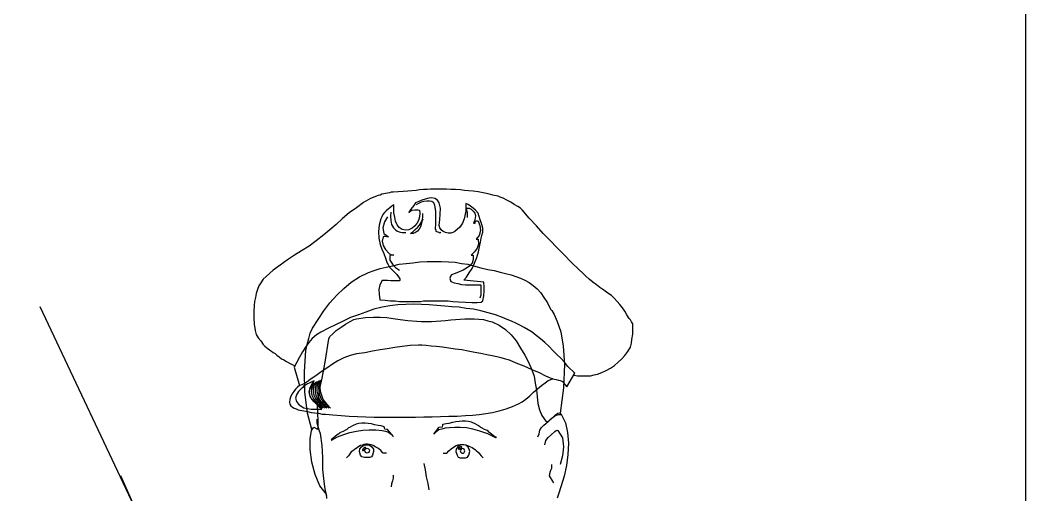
# Model space of a CAD drawing. Extents: x -3257 to 6743, y 13293 to 23293.
# Drawn here: x 6032 to 6743, y 16868 to 17204 of the extents above; entities that cross this region are included whole.
import ezdxf

# ---------------------------------------------------------------- set-up
doc = ezdxf.new("R2010")
doc.units = 0
doc.header["$LTSCALE"] = 1270
doc.header["$MEASUREMENT"] = 0
doc.layers.get('0').update_dxf_attribs({"linetype": 'CONTINUOUS'})

msp = doc.modelspace()

# ---------------------------------------------------------------- linework, layer by layer
at = {"linetype": 'Continuous'}
for p, q in [((6287.49, 17080.71), (6286.37, 17080.16)), ((6288.88, 17081), (6287.49, 17080.71)), ((6290.28, 17081.27), (6288.88, 17081)), ((6291.67, 17081.56), (6290.28, 17081.27)), ((6293.07, 17081.83), (6291.67, 17081.56)), ((6294.19, 17082.1), (6293.07, 17081.83)), ((6295.58, 17082.1), (6294.19, 17082.1)), ((6299.21, 17082.39), (6295.58, 17082.1)), ((6302.55, 17082.66), (6299.21, 17082.39)), ((6305.9, 17082.95), (6302.55, 17082.66)), ((6308.69, 17083.22), (6305.9, 17082.95)), ((6311.76, 17083.5), (6308.69, 17083.22)), ((6314.27, 17083.78), (6311.76, 17083.5)), ((6317.06, 17084.06), (6314.27, 17083.78)), ((6319.58, 17084.06), (6317.06, 17084.06)), ((6322.09, 17084.34), (6319.58, 17084.06)), ((6324.88, 17084.34), (6322.09, 17084.34)), ((6327.39, 17084.34), (6324.88, 17084.34)), ((6330.19, 17084.34), (6327.39, 17084.34)), ((6333.25, 17084.34), (6330.19, 17084.34)), ((6336.32, 17084.06), (6333.25, 17084.34)), ((6339.66, 17084.06), (6336.32, 17084.06)), ((6343.3, 17083.78), (6339.66, 17084.06)), ((6346.09, 17083.5), (6343.3, 17083.78)), ((6348.88, 17083.22), (6346.09, 17083.5)), ((6352.22, 17082.95), (6348.88, 17083.22)), ((6355.57, 17082.39), (6352.22, 17082.95)), ((6359.19, 17081.83), (6355.57, 17082.39)), ((6362.81, 17081), (6359.19, 17081.83)), ((6366.16, 17080.16), (6362.81, 17081)), ((6274.65, 17074.86), (6269.63, 17071.22)), ((6279.67, 17077.65), (6274.65, 17074.86)), ((6284.97, 17079.88), (6279.67, 17077.65)), ((6286.37, 17080.16), (6284.97, 17079.88)), ((6296.14, 17073.18), (6294.74, 17072.34)), ((6296.14, 17070.39), (6296.14, 17073.18)), ((6311.48, 17074.57), (6310.09, 17072.9)), ((6313.71, 17075.69), (6311.48, 17074.57)), ((6313.44, 17074.3), (6311.76, 17073.18)), ((6315.39, 17075.13), (6313.44, 17074.3)), ((6315.95, 17076.53), (6313.71, 17075.69)), ((6317.35, 17075.69), (6315.39, 17075.13)), ((6318.18, 17077.36), (6315.95, 17076.53)), ((6319.3, 17075.97), (6317.35, 17075.69)), ((6320.7, 17077.92), (6318.18, 17077.36)), ((6321.25, 17075.97), (6319.3, 17075.97)), ((6322.93, 17078.21), (6320.7, 17077.92)), ((6322.93, 17075.69), (6321.25, 17075.97)), ((6325.16, 17077.65), (6322.93, 17078.21)), ((6324.32, 17074.57), (6322.93, 17075.69)), ((6325.16, 17072.9), (6324.32, 17074.57)), ((6326.84, 17076.53), (6325.16, 17077.65)), ((6328.23, 17074.57), (6326.84, 17076.53)), ((6329.07, 17070.95), (6328.23, 17074.57)), ((6348.6, 17073.46), (6346.92, 17074.3)), ((6346.92, 17074.3), (6346.92, 17068.72)), ((6350.27, 17072.34), (6348.6, 17073.46)), ((6369.8, 17079.32), (6366.16, 17080.16)), ((6371.19, 17078.75), (6369.8, 17079.32)), ((6373.42, 17077.92), (6371.19, 17078.75)), ((6375.94, 17076.53), (6373.42, 17077.92)), ((6378.73, 17075.13), (6375.94, 17076.53)), ((6381.24, 17073.46), (6378.73, 17075.13)), ((6383.75, 17072.07), (6381.24, 17073.46)), ((6264.6, 17067.6), (6259.86, 17063.69)), ((6269.63, 17071.22), (6264.6, 17067.6)), ((6288.32, 17066.48), (6287.49, 17064.81)), ((6289.44, 17067.87), (6288.32, 17066.48)), ((6290.55, 17068.99), (6289.44, 17067.87)), ((6291.95, 17070.11), (6290.55, 17068.99)), ((6293.34, 17071.22), (6291.95, 17070.11)), ((6294.74, 17072.34), (6293.34, 17071.22)), ((6293.9, 17068.16), (6293.63, 17065.37)), ((6296.14, 17067.6), (6296.14, 17070.39)), ((6296.69, 17064.53), (6296.14, 17067.6)), ((6308.13, 17070.11), (6306.74, 17067.87)), ((6306.74, 17067.87), (6307.01, 17068.43)), ((6307.01, 17068.43), (6308.69, 17069.55)), ((6310.09, 17072.9), (6308.13, 17070.11)), ((6308.69, 17069.55), (6310.92, 17069.83)), ((6310.92, 17069.83), (6313.16, 17069.83)), ((6313.16, 17069.83), (6314.27, 17069.55)), ((6314.27, 17069.55), (6314.56, 17067.32)), ((6314.56, 17067.32), (6314.27, 17064.81)), ((6316.5, 17064.81), (6316.5, 17067.04)), ((6325.72, 17068.72), (6325.16, 17072.9)), ((6325.72, 17064.53), (6325.72, 17068.72)), ((6328.51, 17062.85), (6328.78, 17066.76)), ((6328.78, 17066.76), (6329.07, 17070.95)), ((6346.92, 17068.72), (6345.8, 17063.41)), ((6347.76, 17069.28), (6347.48, 17070.95)), ((6347.48, 17070.95), (6349.44, 17070.95)), ((6348.04, 17067.6), (6347.76, 17069.28)), ((6348.04, 17065.93), (6348.04, 17067.6)), ((6349.44, 17070.95), (6350.83, 17070.11)), ((6352.22, 17070.95), (6350.27, 17072.34)), ((6350.83, 17070.11), (6352.22, 17068.72)), ((6353.89, 17069.55), (6352.22, 17070.95)), ((6352.22, 17068.72), (6353.34, 17067.32)), ((6353.34, 17067.32), (6353.89, 17065.64)), ((6355.57, 17067.32), (6353.89, 17069.55)), ((6356.96, 17063.41), (6355.57, 17067.32)), ((6385.7, 17070.95), (6383.75, 17072.07)), ((6386.82, 17069.83), (6385.7, 17070.95)), ((6391.84, 17063.97), (6386.82, 17069.83)), ((6255.4, 17059.5), (6250.93, 17055.59)), ((6259.86, 17063.69), (6255.4, 17059.5)), ((6286.93, 17063.41), (6285.81, 17058.94)), ((6287.49, 17064.81), (6286.93, 17063.41)), ((6289.44, 17061.18), (6288.32, 17056.99)), ((6291.67, 17064.81), (6289.44, 17061.18)), ((6293.63, 17065.37), (6293.9, 17062.29)), ((6293.9, 17062.29), (6294.46, 17059.5)), ((6294.46, 17059.5), (6295.86, 17056.99)), ((6297.25, 17061.73), (6296.69, 17064.53)), ((6298.37, 17059.23), (6297.25, 17061.73)), ((6299.77, 17057.27), (6298.37, 17059.23)), ((6312.32, 17060.06), (6310.65, 17058.11)), ((6313.44, 17062.29), (6312.32, 17060.06)), ((6314.27, 17064.81), (6313.44, 17062.29)), ((6314.27, 17058.94), (6315.39, 17060.9)), ((6315.39, 17059.5), (6314.83, 17057.83)), ((6315.39, 17060.9), (6316.23, 17062.85)), ((6315.95, 17061.46), (6315.39, 17059.5)), ((6316.5, 17063.14), (6315.95, 17061.46)), ((6316.23, 17062.85), (6316.5, 17064.81)), ((6325.44, 17055.88), (6325.72, 17060.06)), ((6325.72, 17060.06), (6325.72, 17064.53)), ((6328.23, 17058.67), (6328.51, 17062.85)), ((6344.69, 17060.34), (6342.74, 17057.55)), ((6345.8, 17063.41), (6344.69, 17060.34)), ((6348.04, 17064.25), (6348.04, 17065.93)), ((6353.05, 17062.02), (6352.49, 17060.34)), ((6352.49, 17060.34), (6352.78, 17060.34)), ((6352.78, 17060.34), (6353.05, 17060.34)), ((6353.61, 17063.97), (6353.05, 17062.02)), ((6353.05, 17060.34), (6353.34, 17060.34)), ((6353.34, 17060.34), (6353.61, 17060.34)), ((6353.89, 17065.64), (6353.61, 17063.97)), ((6353.61, 17061.18), (6354.17, 17062.02)), ((6353.61, 17060.34), (6353.61, 17061.18)), ((6354.17, 17062.02), (6355.01, 17062.02)), ((6355.01, 17062.02), (6355.57, 17061.73)), ((6355.57, 17061.73), (6356.96, 17058.67)), ((6358.35, 17059.5), (6356.96, 17063.41)), ((6358.91, 17056.71), (6358.35, 17059.5)), ((6396.87, 17058.39), (6391.84, 17063.97)), ((6246.47, 17051.97), (6241.17, 17047.79)), ((6250.93, 17055.59), (6246.47, 17051.97)), ((6285.81, 17058.94), (6285.26, 17054.48)), ((6285.26, 17054.48), (6285.53, 17049.74)), ((6288.32, 17056.99), (6288.88, 17053.09)), ((6288.88, 17053.09), (6292.23, 17050.57)), ((6295.86, 17056.99), (6296.69, 17056.15)), ((6296.69, 17056.15), (6297.54, 17055.32)), ((6297.54, 17055.32), (6298.65, 17054.76)), ((6298.65, 17054.76), (6299.77, 17054.2)), ((6301.99, 17055.88), (6299.77, 17057.27)), ((6299.77, 17054.2), (6300.87, 17053.92)), ((6300.87, 17053.92), (6301.99, 17053.65)), ((6304.51, 17055.32), (6301.99, 17055.88)), ((6301.99, 17053.65), (6303.39, 17053.65)), ((6303.39, 17053.65), (6304.51, 17053.65)), ((6306.74, 17055.59), (6304.51, 17055.32)), ((6308.97, 17056.71), (6306.74, 17055.59)), ((6307.86, 17053.09), (6309.53, 17054.2)), ((6309.81, 17053.09), (6307.86, 17053.09)), ((6310.65, 17058.11), (6308.97, 17056.71)), ((6309.53, 17054.2), (6311.21, 17055.88)), ((6311.48, 17053.65), (6309.81, 17053.09)), ((6311.21, 17055.88), (6312.88, 17057.27)), ((6312.88, 17054.76), (6311.48, 17053.65)), ((6312.88, 17057.27), (6314.27, 17058.94)), ((6314, 17056.15), (6312.88, 17054.76)), ((6314.83, 17057.83), (6314, 17056.15)), ((6325.99, 17055.59), (6325.44, 17055.88)), ((6325.99, 17055.04), (6325.99, 17055.59)), ((6325.99, 17054.48), (6325.99, 17055.04)), ((6326.55, 17054.2), (6325.99, 17054.48)), ((6327.39, 17053.92), (6326.55, 17054.2)), ((6327.95, 17053.65), (6327.39, 17053.92)), ((6328.51, 17053.36), (6327.95, 17053.65)), ((6328.51, 17056.99), (6328.23, 17058.67)), ((6329.63, 17055.59), (6328.51, 17056.99)), ((6329.34, 17053.65), (6328.51, 17053.36)), ((6331.02, 17054.48), (6329.63, 17055.59)), ((6332.69, 17053.65), (6331.02, 17054.48)), ((6334.37, 17053.36), (6332.69, 17053.65)), ((6336.32, 17053.36), (6334.37, 17053.36)), ((6337.72, 17053.65), (6336.32, 17053.36)), ((6339.11, 17054.48), (6337.72, 17053.65)), ((6342.74, 17057.55), (6339.11, 17054.48)), ((6357.23, 17055.04), (6356.4, 17051.7)), ((6356.96, 17058.67), (6357.23, 17055.04)), ((6358.35, 17051.7), (6358.91, 17053.92)), ((6358.91, 17053.92), (6358.91, 17056.71)), ((6401.6, 17053.09), (6396.87, 17058.39)), ((6406.63, 17048.06), (6401.6, 17053.09)), ((6241.17, 17047.79), (6236.14, 17044.16)), ((6285.53, 17049.74), (6286.37, 17045.27)), ((6286.37, 17045.27), (6287.49, 17041.92)), ((6288.6, 17050.57), (6287.76, 17047.51)), ((6287.76, 17047.51), (6288.6, 17044.44)), ((6289.16, 17050.85), (6288.6, 17050.57)), ((6289.99, 17050.85), (6289.16, 17050.85)), ((6291.11, 17050.57), (6289.99, 17050.85)), ((6292.23, 17050.57), (6291.11, 17050.57)), ((6356.4, 17051.7), (6354.17, 17048.91)), ((6354.17, 17048.91), (6354.73, 17048.91)), ((6354.73, 17048.91), (6355.01, 17048.91)), ((6355.01, 17048.91), (6355.57, 17048.91)), ((6355.84, 17045.56), (6355.01, 17042.77)), ((6355.57, 17048.91), (6355.84, 17045.56)), ((6356.67, 17043.6), (6357.23, 17046.95)), ((6357.23, 17046.95), (6357.79, 17049.74)), ((6357.79, 17049.74), (6358.35, 17051.7)), ((6411.38, 17043.04), (6406.63, 17048.06)), ((6225.81, 17037.74), (6220.79, 17034.39)), ((6230.84, 17040.81), (6225.81, 17037.74)), ((6236.14, 17044.16), (6230.84, 17040.81)), ((6287.49, 17041.92), (6288.88, 17038.86)), ((6288.6, 17044.44), (6290.28, 17041.65)), ((6288.88, 17038.86), (6290.28, 17035.51)), ((6290.28, 17041.65), (6292.51, 17039.13)), ((6292.51, 17039.13), (6293.07, 17038.57)), ((6293.07, 17038.57), (6293.9, 17038.3)), ((6293.9, 17037.74), (6293.34, 17037.18)), ((6293.9, 17038.3), (6295.02, 17038.02)), ((6294.74, 17037.74), (6293.9, 17037.74)), ((6295.3, 17037.74), (6294.74, 17037.74)), ((6295.02, 17038.02), (6296.14, 17037.74)), ((6296.14, 17037.74), (6295.3, 17037.74)), ((6353.05, 17039.97), (6350.83, 17037.74)), ((6350.83, 17037.74), (6351.39, 17037.74)), ((6351.39, 17037.74), (6351.67, 17037.74)), ((6351.67, 17037.74), (6352.22, 17037.74)), ((6352.22, 17037.74), (6352.22, 17034.67)), ((6355.01, 17042.77), (6353.05, 17039.97)), ((6354.73, 17036.07), (6355.84, 17039.97)), ((6355.84, 17039.97), (6356.67, 17043.6)), ((6416.4, 17038.02), (6411.38, 17043.04)), ((6421.42, 17032.72), (6416.4, 17038.02)), ((6215.76, 17030.76), (6210.74, 17027.14)), ((6220.79, 17034.39), (6215.76, 17030.76)), ((6290.28, 17035.51), (6291.4, 17032.16)), ((6291.4, 17032.16), (6291.95, 17031.04)), ((6291.95, 17031.04), (6293.07, 17029.37)), ((6293.34, 17037.18), (6293.34, 17034.11)), ((6293.34, 17034.11), (6295.02, 17031.32)), ((6295.02, 17031.32), (6297.25, 17029.08)), ((6295.3, 17030.2), (6299.77, 17031.32)), ((6299.77, 17031.32), (6304.78, 17031.88)), ((6304.78, 17031.88), (6309.53, 17032.43)), ((6309.53, 17032.43), (6314.56, 17032.99)), ((6314.56, 17032.99), (6319.58, 17033.28)), ((6319.58, 17033.28), (6324.6, 17033.28)), ((6324.6, 17033.28), (6329.63, 17033.28)), ((6329.63, 17033.28), (6334.64, 17032.99)), ((6334.64, 17032.99), (6339.39, 17032.72)), ((6339.39, 17032.72), (6343.86, 17031.88)), ((6343.86, 17031.88), (6348.32, 17031.32)), ((6348.32, 17031.32), (6352.49, 17030.2)), ((6351.39, 17032.16), (6349.71, 17030.2)), ((6352.22, 17034.67), (6351.39, 17032.16)), ((6351.39, 17028.25), (6353.05, 17032.16)), ((6353.05, 17032.16), (6354.73, 17036.07)), ((6427, 17027.41), (6421.42, 17032.72)), ((6210.74, 17027.14), (6205.73, 17022.67)), ((6271.86, 17022.39), (6278.27, 17025.46)), ((6278.27, 17025.46), (6282.18, 17026.85)), ((6282.18, 17026.85), (6286.37, 17028.25)), ((6286.37, 17028.25), (6290.55, 17029.37)), ((6290.55, 17029.37), (6295.3, 17030.2)), ((6293.07, 17029.37), (6294.74, 17027.69)), ((6294.74, 17027.69), (6296.42, 17025.74)), ((6296.42, 17025.74), (6298.09, 17024.06)), ((6297.25, 17029.08), (6300.04, 17027.14)), ((6298.09, 17024.06), (6299.48, 17022.39)), ((6336.87, 17023.79), (6336.04, 17022.94)), ((6339.39, 17024.9), (6336.87, 17023.79)), ((6342.18, 17026.02), (6339.39, 17024.9)), ((6344.97, 17027.14), (6342.18, 17026.02)), ((6347.48, 17028.53), (6344.97, 17027.14)), ((6349.71, 17030.2), (6347.48, 17028.53)), ((6347.48, 17022.11), (6349.44, 17025.18)), ((6349.44, 17025.18), (6351.39, 17028.25)), ((6352.49, 17030.2), (6357.52, 17028.81)), ((6357.52, 17028.81), (6362.54, 17027.69)), ((6362.54, 17027.69), (6367.01, 17026.85)), ((6367.01, 17026.85), (6371.19, 17025.74)), ((6371.19, 17025.74), (6375.1, 17024.9)), ((6375.1, 17024.9), (6379, 17023.79)), ((6379, 17023.79), (6382.35, 17022.67)), ((6429.51, 17025.18), (6427, 17027.41)), ((6431.75, 17022.94), (6429.51, 17025.18)), ((6202.09, 17018.2), (6200.7, 17015.97)), ((6203.77, 17020.71), (6202.09, 17018.2)), ((6205.73, 17022.67), (6203.77, 17020.71)), ((6260.69, 17014.3), (6266, 17018.76)), ((6266, 17018.76), (6271.86, 17022.39)), ((6286.09, 17016.81), (6285.53, 17013.47)), ((6287.76, 17019.88), (6286.09, 17016.81)), ((6288.32, 17019.88), (6287.76, 17019.88)), ((6289.72, 17019.88), (6288.32, 17019.88)), ((6291.67, 17019.88), (6289.72, 17019.88)), ((6293.9, 17019.61), (6291.67, 17019.88)), ((6296.14, 17019.61), (6293.9, 17019.61)), ((6298.09, 17019.61), (6296.14, 17019.61)), ((6299.77, 17019.61), (6298.09, 17019.61)), ((6299.48, 17022.39), (6300.33, 17021)), ((6300.33, 17019.88), (6299.77, 17019.61)), ((6300.33, 17021), (6300.33, 17019.88)), ((6336.04, 17022.94), (6335.76, 17021.27)), ((6335.76, 17021.27), (6336.04, 17019.88)), ((6336.04, 17019.88), (6336.32, 17019.05)), ((6336.32, 17019.05), (6338.83, 17018.2)), ((6338.83, 17018.2), (6341.34, 17017.65)), ((6341.34, 17017.65), (6343.86, 17017.09)), ((6343.86, 17017.09), (6346.65, 17016.81)), ((6345.53, 17020.15), (6347.48, 17022.11)), ((6359.75, 17018.76), (6345.53, 17020.15)), ((6346.65, 17016.81), (6349.44, 17016.81)), ((6349.44, 17016.81), (6351.94, 17016.81)), ((6351.94, 17016.81), (6354.73, 17016.81)), ((6354.73, 17016.81), (6357.52, 17016.81)), ((6357.52, 17016.81), (6357.52, 17014.58)), ((6360.02, 17015.41), (6359.75, 17018.76)), ((6382.35, 17022.67), (6385.7, 17021.55)), ((6385.7, 17021.55), (6388.78, 17020.15)), ((6388.78, 17020.15), (6391.84, 17018.49)), ((6391.84, 17018.49), (6394.63, 17016.26)), ((6434.25, 17020.71), (6431.75, 17022.94)), ((6436.77, 17018.76), (6434.25, 17020.71)), ((6439.28, 17016.81), (6436.77, 17018.76)), ((6441.8, 17014.86), (6439.28, 17016.81)), ((6198.74, 17010.67), (6198.19, 17007.88)), ((6199.59, 17013.47), (6198.74, 17010.67)), ((6200.7, 17015.97), (6199.59, 17013.47)), ((6250.93, 17003.98), (6255.67, 17009.56)), ((6255.67, 17009.56), (6260.69, 17014.3)), ((6285.53, 17013.47), (6285.81, 17010.12)), ((6285.81, 17010.12), (6286.09, 17006.21)), ((6357.52, 17009.56), (6356.96, 17007.33)), ((6357.52, 17014.58), (6357.52, 17012.06)), ((6357.52, 17012.06), (6357.52, 17009.56)), ((6359.75, 17009), (6360.02, 17012.35)), ((6360.02, 17012.35), (6360.02, 17015.41)), ((6394.63, 17016.26), (6397.42, 17014.02)), ((6397.42, 17014.02), (6399.93, 17011.23)), ((6399.93, 17011.23), (6402.16, 17007.88)), ((6444.59, 17012.91), (6441.8, 17014.86)), ((6447.38, 17010.95), (6444.59, 17012.91)), ((6449.88, 17009.27), (6447.38, 17010.95)), ((6451.83, 17007.33), (6449.88, 17009.27)), ((6197.35, 17002.3), (6197.07, 16997.84)), ((6197.63, 17005.09), (6197.35, 17002.3)), ((6198.19, 17007.88), (6197.63, 17005.09)), ((6246.47, 16998.39), (6250.93, 17003.98)), ((6286.09, 17006.21), (6289.99, 17005.92)), ((6289.99, 17005.92), (6293.63, 17005.37)), ((6298.93, 17002.58), (6293.34, 17002.02)), ((6293.63, 17005.37), (6296.98, 17005.37)), ((6296.98, 17005.37), (6300.04, 17005.09)), ((6304.51, 17002.86), (6298.93, 17002.58)), ((6300.04, 17005.09), (6302.83, 17005.09)), ((6302.83, 17005.09), (6305.34, 17005.09)), ((6310.09, 17003.13), (6304.51, 17002.86)), ((6305.34, 17005.09), (6307.57, 17005.09)), ((6307.57, 17005.09), (6310.09, 17005.09)), ((6310.09, 17005.09), (6312.32, 17005.09)), ((6315.67, 17002.86), (6310.09, 17003.13)), ((6312.32, 17005.09), (6314.83, 17005.09)), ((6314.83, 17005.09), (6317.06, 17005.37)), ((6320.97, 17002.58), (6315.67, 17002.86)), ((6317.06, 17005.37), (6319.85, 17005.37)), ((6319.85, 17005.37), (6322.64, 17005.37)), ((6326.55, 17002.3), (6320.97, 17002.58)), ((6322.64, 17005.37), (6325.72, 17005.37)), ((6325.72, 17005.37), (6329.07, 17005.37)), ((6332.13, 17001.74), (6326.55, 17002.3)), ((6329.07, 17005.37), (6332.69, 17005.37)), ((6332.69, 17005.37), (6334.37, 17005.37)), ((6334.37, 17005.37), (6337.72, 17005.09)), ((6337.72, 17005.09), (6341.9, 17004.81)), ((6341.9, 17004.81), (6346.65, 17004.53)), ((6346.65, 17004.53), (6351.11, 17004.25)), ((6351.11, 17004.25), (6355.01, 17004.25)), ((6355.01, 17004.25), (6357.79, 17004.53)), ((6357.79, 17004.53), (6358.91, 17005.37)), ((6358.91, 17005.37), (6359.75, 17009)), ((6402.16, 17007.88), (6404.68, 17003.98)), ((6404.68, 17003.98), (6406.91, 16999.51)), ((6454.07, 17005.09), (6451.83, 17007.33)), ((6455.74, 17002.86), (6454.07, 17005.09)), ((6457.7, 17000.63), (6455.74, 17002.86)), ((6045.83, 17001.46), (6121.72, 16841)), ((6197.07, 16997.84), (6197.07, 16993.37)), ((6242.56, 16992.25), (6246.47, 16998.39)), ((6271.03, 16995.6), (6265.44, 16993.64)), ((6276.32, 16997.55), (6271.03, 16995.6)), ((6281.91, 16999.51), (6276.32, 16997.55)), ((6287.76, 17000.9), (6281.91, 16999.51)), ((6293.34, 17002.02), (6287.76, 17000.9)), ((6337.16, 17001.18), (6332.13, 17001.74)), ((6342.18, 17000.9), (6337.16, 17001.18)), ((6347.21, 17000.07), (6342.18, 17000.9)), ((6352.49, 16999.51), (6347.21, 17000.07)), ((6357.52, 16998.39), (6352.49, 16999.51)), ((6362.81, 16996.99), (6357.52, 16998.39)), ((6367.84, 16995.6), (6362.81, 16996.99)), ((6372.86, 16993.64), (6367.84, 16995.6)), ((6406.91, 16999.51), (6407.75, 16998.67)), ((6407.75, 16998.67), (6409.42, 16995.88)), ((6409.42, 16995.88), (6411.65, 16990.85)), ((6459.37, 16998.11), (6457.7, 17000.63)), ((6460.76, 16995.6), (6459.37, 16998.11)), ((6462.44, 16993.09), (6460.76, 16995.6)), ((6197.07, 16993.37), (6197.35, 16988.9)), ((6197.35, 16988.9), (6197.91, 16984.44)), ((6238.65, 16986.11), (6242.56, 16992.25)), ((6254.84, 16988.63), (6249.81, 16986.11)), ((6260.14, 16991.14), (6254.84, 16988.63)), ((6258.75, 16986.96), (6261.81, 16988.9)), ((6265.44, 16993.64), (6260.14, 16991.14)), ((6261.81, 16988.9), (6265.16, 16990.85)), ((6265.16, 16990.85), (6267.68, 16992.25)), ((6267.68, 16992.25), (6269.63, 16992.81)), ((6269.63, 16992.81), (6276.04, 16993.64)), ((6276.04, 16993.64), (6281.62, 16993.93)), ((6281.62, 16993.93), (6286.37, 16993.93)), ((6286.37, 16993.93), (6291.11, 16993.64)), ((6291.11, 16993.64), (6295.58, 16993.09)), ((6295.58, 16993.09), (6300.6, 16992.25)), ((6300.6, 16992.25), (6305.9, 16991.7)), ((6305.9, 16991.7), (6312.32, 16991.14)), ((6312.32, 16991.14), (6315.67, 16990.85)), ((6315.67, 16990.85), (6319.02, 16990.85)), ((6319.02, 16990.85), (6322.64, 16990.85)), ((6322.64, 16990.85), (6325.99, 16991.14)), ((6325.99, 16991.14), (6329.34, 16991.41)), ((6329.34, 16991.41), (6332.69, 16991.7)), ((6332.69, 16991.7), (6336.32, 16991.97)), ((6336.32, 16991.97), (6339.66, 16992.25)), ((6339.66, 16992.25), (6343.01, 16992.53)), ((6343.01, 16992.53), (6346.36, 16992.81)), ((6346.36, 16992.81), (6349.71, 16992.81)), ((6349.71, 16992.81), (6352.78, 16992.81)), ((6352.78, 16992.81), (6356.13, 16992.53)), ((6356.13, 16992.53), (6359.47, 16992.25)), ((6359.47, 16992.25), (6362.54, 16991.41)), ((6362.54, 16991.41), (6365.61, 16990.58)), ((6365.61, 16990.58), (6370.63, 16988.35)), ((6370.63, 16988.35), (6375.1, 16985.28)), ((6376.21, 16992.25), (6372.86, 16993.64)), ((6379.29, 16991.14), (6376.21, 16992.25)), ((6382.35, 16989.75), (6379.29, 16991.14)), ((6385.14, 16988.35), (6382.35, 16989.75)), ((6388.22, 16986.67), (6385.14, 16988.35)), ((6411.65, 16990.85), (6414.17, 16983.61)), ((6463.28, 16991.97), (6462.44, 16993.09)), ((6464.11, 16990.58), (6463.28, 16991.97)), ((6464.96, 16989.19), (6464.11, 16990.58)), ((6464.96, 16987.5), (6464.96, 16989.19)), ((6197.91, 16984.44), (6198.74, 16981.65)), ((6198.74, 16981.65), (6200.14, 16979.42)), ((6235.86, 16978.86), (6236.98, 16982.76)), ((6236.98, 16982.76), (6238.65, 16986.11)), ((6241.44, 16981.37), (6238.38, 16978.86)), ((6244.51, 16983.32), (6241.44, 16981.37)), ((6249.81, 16986.11), (6244.51, 16983.32)), ((6250.93, 16980.26), (6252.88, 16982.21)), ((6252.88, 16982.21), (6255.4, 16984.44)), ((6255.4, 16984.44), (6258.75, 16986.96)), ((6375.1, 16985.28), (6379, 16981.37)), ((6379, 16981.37), (6382.64, 16977.18)), ((6391, 16985), (6388.22, 16986.67)), ((6393.79, 16983.32), (6391, 16985)), ((6396.58, 16981.09), (6393.79, 16983.32)), ((6399.66, 16978.58), (6396.58, 16981.09)), ((6414.17, 16983.61), (6415.83, 16973.56)), ((6464.4, 16978.3), (6464.96, 16981.93)), ((6464.96, 16981.93), (6464.96, 16987.5)), ((6200.14, 16979.42), (6202.09, 16977.18)), ((6202.09, 16977.18), (6203.77, 16974.68)), ((6203.77, 16974.68), (6204.88, 16973.56)), ((6235.86, 16976.07), (6233.63, 16972.72)), ((6233.91, 16970.48), (6234.74, 16974.68)), ((6234.74, 16974.68), (6235.86, 16978.86)), ((6238.38, 16978.86), (6235.86, 16976.07)), ((6247.58, 16962.11), (6250.09, 16978.58)), ((6250.09, 16978.58), (6250.93, 16980.26)), ((6307.57, 16973.83), (6301.99, 16973.27)), ((6313.44, 16974.12), (6307.57, 16973.83)), ((6315.95, 16974.12), (6313.44, 16974.12)), ((6319.02, 16973.83), (6315.95, 16974.12)), ((6322.37, 16973.56), (6319.02, 16973.83)), ((6382.64, 16977.18), (6385.7, 16972.16)), ((6402.72, 16976.07), (6399.66, 16978.58)), ((6405.8, 16973.27), (6402.72, 16976.07)), ((6463.28, 16972.72), (6464.11, 16975.51)), ((6464.11, 16975.51), (6464.4, 16978.3)), ((6204.88, 16973.56), (6206, 16972.44)), ((6206, 16972.44), (6207.12, 16971.6)), ((6207.12, 16971.6), (6208.23, 16970.77)), ((6208.23, 16970.77), (6209.62, 16969.93)), ((6209.62, 16969.93), (6210.74, 16969.09)), ((6210.74, 16969.09), (6212.14, 16968.25)), ((6212.14, 16968.25), (6213.26, 16967.13)), ((6213.26, 16967.13), (6214.93, 16966.02)), ((6231.39, 16969.37), (6229.45, 16965.74)), ((6233.63, 16972.72), (6231.39, 16969.37)), ((6232.79, 16955.7), (6233.91, 16970.48)), ((6265.16, 16966.86), (6260.69, 16965.19)), ((6269.63, 16967.98), (6265.16, 16966.86)), ((6275.48, 16968.81), (6269.63, 16967.98)), ((6281.06, 16969.93), (6275.48, 16968.81)), ((6286.37, 16970.77), (6281.06, 16969.93)), ((6291.4, 16971.6), (6286.37, 16970.77)), ((6296.69, 16972.44), (6291.4, 16971.6)), ((6301.99, 16973.27), (6296.69, 16972.44)), ((6326.28, 16973.27), (6322.37, 16973.56)), ((6330.46, 16972.72), (6326.28, 16973.27)), ((6334.92, 16972.16), (6330.46, 16972.72)), ((6339.39, 16971.33), (6334.92, 16972.16)), ((6344.13, 16970.77), (6339.39, 16971.33)), ((6348.6, 16969.93), (6344.13, 16970.77)), ((6353.34, 16969.09), (6348.6, 16969.93)), ((6357.52, 16968.25), (6353.34, 16969.09)), ((6361.7, 16967.42), (6357.52, 16968.25)), ((6365.61, 16966.58), (6361.7, 16967.42)), ((6368.96, 16966.02), (6365.61, 16966.58)), ((6385.7, 16972.16), (6388.78, 16967.13)), ((6388.78, 16967.13), (6391.28, 16962.11)), ((6408.59, 16970.48), (6405.8, 16973.27)), ((6411.38, 16967.69), (6408.59, 16970.48)), ((6414.17, 16964.9), (6411.38, 16967.69)), ((6415.83, 16973.56), (6416.68, 16960.45)), ((6457.14, 16964.34), (6459.37, 16966.86)), ((6459.37, 16966.86), (6461.61, 16969.65)), ((6461.61, 16969.65), (6463.28, 16972.72)), ((6214.93, 16966.02), (6216.61, 16964.63)), ((6216.61, 16964.63), (6218.28, 16963.79)), ((6218.28, 16963.79), (6220.23, 16962.67)), ((6220.23, 16962.67), (6222.19, 16961.55)), ((6222.19, 16961.55), (6224.14, 16960.45)), ((6224.14, 16960.45), (6225.81, 16959.6)), ((6227.49, 16962.11), (6225.54, 16958.76)), ((6225.81, 16959.6), (6225.81, 16959.32)), ((6229.45, 16965.74), (6227.49, 16962.11)), ((6245.35, 16950.96), (6247.58, 16962.11)), ((6252.61, 16960.72), (6248.7, 16957.93)), ((6256.51, 16963.23), (6252.61, 16960.72)), ((6260.69, 16965.19), (6256.51, 16963.23)), ((6372.03, 16965.19), (6368.96, 16966.02)), ((6374.26, 16964.63), (6372.03, 16965.19)), ((6377.89, 16963.51), (6374.26, 16964.63)), ((6382.64, 16961.55), (6377.89, 16963.51)), ((6388.22, 16959.32), (6382.64, 16961.55)), ((6391.28, 16962.11), (6393.52, 16956.81)), ((6416.68, 16962.11), (6414.17, 16964.9)), ((6416.68, 16960.45), (6416.12, 16943.97)), ((6419.18, 16959.05), (6416.68, 16962.11)), ((6449.33, 16957.93), (6452.12, 16959.89)), ((6452.12, 16959.89), (6454.62, 16962.11)), ((6454.62, 16962.11), (6457.14, 16964.34)), ((6225.54, 16958.76), (6229.45, 16945.65)), ((6233.07, 16940.91), (6232.79, 16955.7)), ((6240.88, 16952.63), (6236.98, 16949.84)), ((6244.79, 16955.42), (6240.88, 16952.63)), ((6248.7, 16957.93), (6244.79, 16955.42)), ((6393.79, 16956.81), (6388.22, 16959.32)), ((6393.52, 16956.81), (6395.19, 16952.35)), ((6399.1, 16954.58), (6393.79, 16956.81)), ((6395.19, 16952.35), (6396.02, 16947.32)), ((6403.56, 16952.35), (6399.1, 16954.58)), ((6406.91, 16950.96), (6403.56, 16952.35)), ((6418.35, 16944.82), (6423.93, 16954.31)), ((6423.93, 16954.31), (6419.18, 16959.05)), ((6423.09, 16952.91), (6423.37, 16952.91)), ((6423.37, 16952.91), (6425.88, 16952.63)), ((6425.88, 16952.63), (6428.11, 16952.63)), ((6428.11, 16952.63), (6430.35, 16952.63)), ((6430.35, 16952.63), (6432.86, 16952.63)), ((6432.86, 16952.63), (6435.1, 16952.63)), ((6435.1, 16952.63), (6437.6, 16953.19)), ((6437.6, 16953.19), (6440.12, 16953.75)), ((6440.12, 16953.75), (6443.19, 16954.86)), ((6443.19, 16954.86), (6446.26, 16956.25)), ((6446.26, 16956.25), (6449.33, 16957.93)), ((6229.45, 16945.65), (6228.04, 16944.53)), ((6231.12, 16946.21), (6229.45, 16945.65)), ((6233.35, 16947.32), (6231.12, 16946.21)), ((6232.51, 16945.37), (6231.68, 16944.26)), ((6233.63, 16945.93), (6232.51, 16945.37)), ((6235.59, 16948.72), (6233.35, 16947.32)), ((6235.03, 16946.77), (6233.63, 16945.93)), ((6236.14, 16947.32), (6235.03, 16946.77)), ((6236.98, 16949.84), (6235.59, 16948.72)), ((6237.26, 16947.88), (6236.14, 16947.32)), ((6236.98, 16944.26), (6238.38, 16946.77)), ((6238.65, 16948.44), (6237.26, 16947.88)), ((6237.53, 16944.82), (6238.65, 16947.05)), ((6238.65, 16945.37), (6237.82, 16943.42)), ((6238.38, 16946.77), (6239.77, 16949)), ((6239.77, 16949), (6238.65, 16948.44)), ((6239.77, 16947.61), (6238.65, 16945.37)), ((6239.77, 16945.93), (6238.92, 16943.7)), ((6240.88, 16948.17), (6239.77, 16945.93)), ((6240.88, 16946.21), (6240.33, 16943.97)), ((6241.73, 16948.44), (6240.88, 16946.21)), ((6242, 16946.77), (6241.73, 16944.26)), ((6242.83, 16949), (6242, 16946.77)), ((6243.12, 16947.05), (6242.83, 16944.26)), ((6243.95, 16949.56), (6243.12, 16947.05)), ((6243.39, 16941.47), (6245.35, 16950.96)), ((6243.95, 16944.53), (6244.23, 16947.61)), ((6244.23, 16947.61), (6245.06, 16950.11)), ((6396.02, 16947.32), (6396.87, 16942.58)), ((6397.7, 16943.42), (6400.49, 16945.65)), ((6400.49, 16945.65), (6403.01, 16947.61)), ((6403.01, 16947.61), (6405.24, 16949.28)), ((6405.24, 16949.28), (6408.59, 16950.4)), ((6408.59, 16950.4), (6406.91, 16950.96)), ((6408.59, 16950.4), (6410.82, 16949.84)), ((6410.82, 16949.84), (6412.49, 16949.56)), ((6412.49, 16949.56), (6413.61, 16949.28)), ((6413.61, 16949.28), (6414.44, 16949)), ((6414.44, 16949), (6415.29, 16948.44)), ((6415.29, 16948.44), (6416.12, 16947.61)), ((6416.12, 16947.61), (6416.96, 16946.49)), ((6416.96, 16946.49), (6418.35, 16944.82)), ((6223.86, 16939.51), (6223.02, 16937.56)), ((6225.25, 16941.47), (6223.86, 16939.51)), ((6226.65, 16943.14), (6225.25, 16941.47)), ((6228.04, 16944.53), (6226.65, 16943.14)), ((6227.21, 16939.23), (6226.65, 16936.72)), ((6228.6, 16941.47), (6227.21, 16939.23)), ((6230.56, 16943.42), (6228.6, 16941.47)), ((6231.68, 16944.26), (6230.56, 16943.42)), ((6235.03, 16926.12), (6233.07, 16940.91)), ((6236.14, 16941.18), (6236.7, 16943.14)), ((6236.7, 16938.95), (6236.14, 16941.18)), ((6236.42, 16941.74), (6236.98, 16944.26)), ((6236.7, 16938.95), (6236.42, 16941.74)), ((6236.7, 16943.14), (6237.53, 16944.82)), ((6238.09, 16936.16), (6236.7, 16938.95)), ((6237.26, 16937.56), (6236.7, 16938.95)), ((6237.82, 16943.42), (6237.53, 16941.47)), ((6237.53, 16941.47), (6238.09, 16938.95)), ((6238.09, 16938.95), (6239.48, 16936.16)), ((6238.92, 16943.7), (6238.92, 16941.47)), ((6238.92, 16941.47), (6239.48, 16938.95)), ((6239.48, 16938.95), (6240.88, 16936.16)), ((6240.33, 16943.97), (6240.33, 16941.47)), ((6240.33, 16941.47), (6240.88, 16938.95)), ((6240.88, 16938.95), (6242, 16936.16)), ((6241.73, 16944.26), (6241.73, 16941.74)), ((6241.73, 16941.74), (6242.27, 16938.95)), ((6242, 16930.58), (6243.39, 16941.47)), ((6242.27, 16938.95), (6243.39, 16936.16)), ((6242.83, 16944.26), (6243.12, 16941.47)), ((6243.12, 16941.47), (6243.67, 16938.68)), ((6243.67, 16938.68), (6244.79, 16936.16)), ((6244.23, 16941.47), (6243.95, 16944.53)), ((6245.06, 16938.68), (6244.23, 16941.47)), ((6246.18, 16935.89), (6245.06, 16938.68)), ((6389.32, 16936.16), (6392.12, 16938.39)), ((6392.12, 16938.39), (6394.91, 16940.91)), ((6394.91, 16940.91), (6397.7, 16943.42)), ((6396.87, 16942.58), (6397.42, 16937.83)), ((6416.12, 16943.97), (6413.61, 16926.12)), ((6222.46, 16935.89), (6222.19, 16933.93)), ((6222.19, 16933.93), (6222.46, 16932.54)), ((6223.02, 16937.56), (6222.46, 16935.89)), ((6222.46, 16932.54), (6223.3, 16931.42)), ((6223.3, 16931.42), (6224.42, 16930.3)), ((6226.65, 16936.72), (6227.21, 16934.48)), ((6227.21, 16934.48), (6228.6, 16932.54)), ((6228.6, 16932.54), (6230.56, 16931.14)), ((6230.56, 16931.14), (6232.51, 16930.02)), ((6238.38, 16936.16), (6237.26, 16937.56)), ((6239.77, 16934.21), (6238.09, 16936.16)), ((6239.21, 16934.77), (6238.38, 16936.16)), ((6240.61, 16933.65), (6239.21, 16934.77)), ((6239.48, 16936.16), (6241.17, 16934.21)), ((6241.73, 16932.25), (6239.77, 16934.21)), ((6241.73, 16932.54), (6240.61, 16933.65)), ((6240.88, 16936.16), (6242.56, 16934.21)), ((6241.17, 16934.21), (6243.12, 16932.25)), ((6242.83, 16931.42), (6241.73, 16932.54)), ((6243.67, 16930.02), (6241.73, 16932.25)), ((6242, 16936.16), (6243.67, 16934.21)), ((6242.56, 16934.21), (6244.23, 16932.25)), ((6243.95, 16930.3), (6242.83, 16931.42)), ((6243.12, 16932.25), (6245.06, 16929.75)), ((6243.39, 16936.16), (6245.06, 16933.93)), ((6243.67, 16934.21), (6245.62, 16932.25)), ((6244.23, 16932.25), (6246.18, 16929.75)), ((6244.79, 16936.16), (6246.47, 16933.93)), ((6245.06, 16933.93), (6246.74, 16931.98)), ((6245.62, 16932.25), (6247.58, 16929.75)), ((6247.86, 16933.93), (6246.18, 16935.89)), ((6246.47, 16933.93), (6248.14, 16931.98)), ((6246.74, 16931.98), (6248.7, 16929.75)), ((6249.26, 16931.98), (6247.86, 16933.93)), ((6248.14, 16931.98), (6250.09, 16929.75)), ((6251.2, 16929.75), (6249.26, 16931.98)), ((6379.85, 16930.86), (6384.31, 16932.81)), ((6384.31, 16932.81), (6386.82, 16934.21)), ((6386.82, 16934.21), (6389.32, 16936.16)), ((6397.42, 16937.83), (6397.98, 16933.09)), ((6397.98, 16933.09), (6399.1, 16928.63)), ((6224.42, 16930.3), (6225.54, 16929.75)), ((6225.54, 16929.75), (6226.93, 16929.19)), ((6226.93, 16929.19), (6228.33, 16928.63)), ((6228.33, 16928.63), (6229.72, 16928.34)), ((6229.72, 16928.34), (6231.12, 16928.07)), ((6231.12, 16928.07), (6232.51, 16927.8)), ((6232.51, 16930.02), (6235.03, 16929.46)), ((6232.51, 16927.8), (6235.03, 16927.24)), ((6235.03, 16929.46), (6237.53, 16928.9)), ((6235.03, 16927.24), (6237.53, 16926.68)), ((6238.09, 16914.67), (6235.03, 16926.12)), ((6237.53, 16928.9), (6240.04, 16928.9)), ((6237.53, 16926.68), (6240.04, 16926.4)), ((6240.04, 16928.9), (6242.56, 16928.9)), ((6240.04, 16926.4), (6242.83, 16926.12)), ((6242.27, 16926.12), (6242, 16930.58)), ((6242.56, 16920.54), (6242.27, 16926.12)), ((6242.56, 16928.9), (6245.06, 16928.9)), ((6242.83, 16926.12), (6245.35, 16925.56)), ((6245.06, 16928.9), (6243.95, 16930.3)), ((6245.35, 16925.56), (6247.86, 16925.56)), ((6247.86, 16925.56), (6250.37, 16925.28)), ((6250.37, 16925.28), (6252.88, 16925.01)), ((6252.88, 16925.01), (6258.75, 16924.45)), ((6258.75, 16924.45), (6264.6, 16924.16)), ((6264.6, 16924.16), (6270.47, 16923.89)), ((6270.47, 16923.89), (6276.32, 16923.61)), ((6323.2, 16923.61), (6329.07, 16923.89)), ((6329.07, 16923.89), (6334.92, 16924.16)), ((6334.92, 16924.16), (6340.78, 16924.16)), ((6340.78, 16924.16), (6346.65, 16924.45)), ((6346.65, 16924.45), (6351.67, 16924.72)), ((6351.67, 16924.72), (6356.4, 16925.28)), ((6356.4, 16925.28), (6361.14, 16925.84)), ((6361.14, 16925.84), (6365.89, 16926.68)), ((6365.89, 16926.68), (6370.63, 16927.8)), ((6370.63, 16927.8), (6375.38, 16929.19)), ((6375.38, 16929.19), (6379.85, 16930.86)), ((6399.1, 16928.63), (6400.77, 16924.45)), ((6400.77, 16924.45), (6403.56, 16920.54)), ((6408.03, 16922.77), (6409.42, 16923.89)), ((6408.86, 16923.61), (6410.54, 16925.28)), ((6409.42, 16923.89), (6411.09, 16924.72)), ((6410.54, 16925.28), (6411.94, 16926.12)), ((6411.09, 16924.72), (6412.77, 16925.28)), ((6411.94, 16926.12), (6413.33, 16926.4)), ((6412.77, 16925.28), (6414.73, 16925.28)), ((6413.33, 16926.4), (6414.44, 16925.56)), ((6414.44, 16925.56), (6417.52, 16919.42)), ((6241.73, 16921.93), (6241.73, 16919.42)), ((6241.73, 16919.42), (6242.27, 16916.91)), ((6242.27, 16916.91), (6243.12, 16914.4)), ((6242.56, 16916.07), (6242.56, 16920.54)), ((6266.83, 16917.19), (6265.16, 16916.35)), ((6269.35, 16918.31), (6266.83, 16917.19)), ((6271.3, 16918.87), (6269.35, 16918.31)), ((6273.53, 16919.14), (6271.3, 16918.87)), ((6275.77, 16919.14), (6273.53, 16919.14)), ((6278, 16918.87), (6275.77, 16919.14)), ((6276.32, 16923.61), (6282.18, 16923.33)), ((6280.23, 16918.58), (6278, 16918.87)), ((6282.46, 16918.02), (6280.23, 16918.58)), ((6282.18, 16923.33), (6288.05, 16923.33)), ((6284.97, 16917.46), (6282.46, 16918.02)), ((6287.2, 16917.19), (6284.97, 16917.46)), ((6289.16, 16916.63), (6287.2, 16917.19)), ((6288.05, 16923.33), (6293.9, 16923.33)), ((6293.9, 16923.33), (6299.77, 16923.33)), ((6299.77, 16923.33), (6305.62, 16923.33)), ((6305.62, 16923.33), (6311.48, 16923.33)), ((6311.48, 16923.33), (6317.35, 16923.61)), ((6317.35, 16923.61), (6323.2, 16923.61)), ((6330.46, 16916.63), (6330.73, 16917.46)), ((6330.73, 16918.31), (6332.98, 16918.87)), ((6330.73, 16917.46), (6330.73, 16918.31)), ((6332.98, 16918.87), (6335.2, 16919.14)), ((6335.2, 16919.14), (6337.72, 16919.7)), ((6337.72, 16919.7), (6339.95, 16920.26)), ((6339.95, 16920.26), (6342.18, 16920.54)), ((6342.18, 16920.54), (6344.41, 16920.81)), ((6344.41, 16920.81), (6346.65, 16920.81)), ((6346.65, 16920.81), (6348.88, 16920.54)), ((6348.88, 16920.54), (6350.83, 16919.98)), ((6350.83, 16919.98), (6353.34, 16918.87)), ((6353.34, 16918.87), (6355.01, 16918.02)), ((6355.01, 16918.02), (6355.84, 16917.46)), ((6355.84, 16917.46), (6356.67, 16916.91)), ((6356.67, 16916.91), (6357.23, 16916.35)), ((6400.49, 16916.07), (6402.16, 16917.75)), ((6402.16, 16917.75), (6403.56, 16918.87)), ((6403.56, 16920.54), (6404.68, 16920.26)), ((6403.56, 16918.87), (6405.24, 16920.26)), ((6404.68, 16920.26), (6405.8, 16920.81)), ((6405.24, 16920.26), (6406.63, 16921.66)), ((6405.8, 16920.81), (6407.19, 16922.21)), ((6406.63, 16921.66), (6408.03, 16922.77)), ((6407.19, 16922.21), (6408.86, 16923.61)), ((6417.52, 16919.42), (6418.91, 16912.44)), ((6236.98, 16907.98), (6237.82, 16913.84)), ((6237.82, 16913.84), (6239.48, 16916.35)), ((6239.48, 16916.35), (6242, 16914.96)), ((6242, 16914.96), (6242.56, 16916.07)), ((6243.12, 16914.4), (6243.95, 16911.88)), ((6243.95, 16911.88), (6245.06, 16903.24)), ((6254.55, 16909.65), (6253.16, 16908.53)), ((6255.95, 16910.77), (6254.55, 16909.65)), ((6257.07, 16911.61), (6255.95, 16910.77)), ((6256.23, 16909.38), (6260.69, 16911.05)), ((6257.9, 16912.17), (6257.07, 16911.61)), ((6260.14, 16913.28), (6257.63, 16912.17)), ((6257.63, 16912.17), (6257.9, 16912.17)), ((6261.81, 16914.12), (6260.14, 16913.28)), ((6260.69, 16911.05), (6264.89, 16912.44)), ((6262.93, 16914.67), (6261.81, 16914.12)), ((6263.49, 16915.23), (6262.93, 16914.67)), ((6264.04, 16915.79), (6263.49, 16915.23)), ((6265.16, 16916.35), (6264.04, 16915.79)), ((6264.89, 16912.44), (6269.63, 16913.56)), ((6269.63, 16913.56), (6274.09, 16914.12)), ((6274.09, 16914.12), (6278.56, 16914.4)), ((6278.56, 16914.4), (6283.3, 16914.4)), ((6283.3, 16914.4), (6287.76, 16913.84)), ((6287.76, 16913.84), (6290.28, 16913.56)), ((6289.44, 16915.79), (6289.16, 16916.63)), ((6289.72, 16914.96), (6289.44, 16915.79)), ((6291.67, 16914.67), (6289.72, 16914.96)), ((6290.28, 16913.56), (6292.23, 16912.73)), ((6295.86, 16909.65), (6291.67, 16914.67)), ((6292.23, 16912.73), (6294.19, 16911.32)), ((6294.19, 16911.32), (6295.86, 16909.65)), ((6324.32, 16911.32), (6328.23, 16916.35)), ((6325.99, 16913), (6324.32, 16911.32)), ((6327.95, 16914.4), (6325.99, 16913)), ((6329.9, 16914.96), (6327.95, 16914.4)), ((6328.23, 16916.35), (6330.46, 16916.63)), ((6332.42, 16915.52), (6329.9, 16914.96)), ((6335.48, 16915.79), (6332.42, 16915.52)), ((6339.11, 16916.07), (6335.48, 16915.79)), ((6343.01, 16916.07), (6339.11, 16916.07)), ((6347.48, 16915.79), (6343.01, 16916.07)), ((6351.94, 16914.96), (6347.48, 16915.79)), ((6356.96, 16913.56), (6351.94, 16914.96)), ((6362.54, 16911.61), (6356.96, 16913.56)), ((6357.23, 16916.35), (6358.35, 16915.79)), ((6358.35, 16915.79), (6360.02, 16914.96)), ((6360.02, 16914.96), (6362.54, 16913.84)), ((6362.54, 16913.84), (6362.26, 16913.84)), ((6362.26, 16913.84), (6362.81, 16913.28)), ((6368.12, 16908.82), (6362.54, 16911.61)), ((6362.81, 16913.28), (6363.93, 16912.44)), ((6363.93, 16912.44), (6365.33, 16911.32)), ((6365.33, 16911.32), (6366.72, 16910.21)), ((6366.72, 16910.21), (6367.84, 16909.38)), ((6397.98, 16909.38), (6398.81, 16911.61)), ((6398.81, 16911.61), (6399.37, 16914.12)), ((6399.37, 16914.12), (6400.49, 16916.07)), ((6405.24, 16909.09), (6407.47, 16911.05)), ((6407.47, 16911.05), (6409.7, 16913)), ((6409.7, 16913), (6409.98, 16913.28)), ((6409.98, 16913.28), (6410.82, 16913.84)), ((6410.82, 16913.84), (6411.38, 16914.12)), ((6411.38, 16914.12), (6411.94, 16913.84)), ((6411.94, 16913.84), (6415.29, 16908.82)), ((6418.91, 16912.44), (6419.47, 16904.91)), ((6236.98, 16900.44), (6236.98, 16907.98)), ((6245.06, 16903.24), (6245.62, 16894.86)), ((6252.32, 16907.7), (6251.76, 16907.14)), ((6251.76, 16907.14), (6252.05, 16907.14)), ((6252.05, 16907.14), (6256.23, 16909.38)), ((6253.16, 16908.53), (6252.32, 16907.7)), ((6271.3, 16902.68), (6270.47, 16901.84)), ((6272.42, 16903.24), (6271.3, 16902.68)), ((6273.81, 16903.51), (6272.42, 16903.24)), ((6273.25, 16902.39), (6274.92, 16903.51)), ((6274.92, 16904.07), (6273.81, 16903.51)), ((6276.32, 16904.35), (6274.92, 16904.07)), ((6274.92, 16903.51), (6276.88, 16903.79)), ((6277.44, 16904.35), (6276.32, 16904.35)), ((6276.88, 16903.79), (6278.83, 16903.51)), ((6278.83, 16904.07), (6277.44, 16904.35)), ((6279.95, 16903.79), (6278.83, 16904.07)), ((6278.83, 16903.51), (6280.51, 16902.39)), ((6281.35, 16903.24), (6279.95, 16903.79)), ((6283.3, 16902.12), (6281.35, 16903.24)), ((6338.27, 16902.12), (6340.22, 16903.24)), ((6340.22, 16903.24), (6341.62, 16903.79)), ((6343.01, 16903.51), (6341.34, 16902.39)), ((6341.62, 16903.79), (6343.01, 16904.07)), ((6343.01, 16904.07), (6344.13, 16904.07)), ((6344.97, 16903.79), (6343.01, 16903.51)), ((6344.13, 16904.07), (6345.53, 16904.07)), ((6346.92, 16903.51), (6344.97, 16903.79)), ((6345.53, 16904.07), (6346.65, 16903.79)), ((6346.65, 16903.79), (6348.04, 16903.24)), ((6348.32, 16902.39), (6346.92, 16903.51)), ((6348.04, 16903.24), (6349.15, 16902.95)), ((6349.15, 16902.95), (6350.27, 16902.39)), ((6367.84, 16909.38), (6368.4, 16908.82)), ((6368.4, 16908.82), (6368.12, 16908.82)), ((6402.72, 16903.79), (6403.56, 16906.86)), ((6403.56, 16906.86), (6405.24, 16909.09)), ((6415.29, 16908.82), (6416.12, 16902.39)), ((6419.47, 16904.91), (6419.18, 16897.1)), ((6238.09, 16891.51), (6236.98, 16900.44)), ((6264.04, 16895.98), (6262.65, 16894.59)), ((6264.89, 16897.38), (6264.04, 16895.98)), ((6266, 16898.77), (6264.89, 16897.38)), ((6267.68, 16900.16), (6266, 16898.77)), ((6268.24, 16900.44), (6267.68, 16900.16)), ((6269.35, 16901.28), (6268.24, 16900.44)), ((6270.47, 16901.84), (6269.35, 16901.28)), ((6271.86, 16899.04), (6272.13, 16901)), ((6272.42, 16896.54), (6271.86, 16899.04)), ((6272.13, 16901), (6273.25, 16902.39)), ((6273.53, 16895.42), (6272.42, 16896.54)), ((6275.21, 16894.86), (6273.53, 16895.42)), ((6274.09, 16900.72), (6273.81, 16900.16)), ((6273.81, 16900.16), (6273.81, 16899.89)), ((6273.81, 16899.89), (6274.09, 16899.89)), ((6274.37, 16901), (6274.09, 16900.72)), ((6274.09, 16899.89), (6274.37, 16899.89)), ((6274.92, 16901.56), (6274.37, 16901)), ((6274.37, 16899.89), (6274.65, 16899.89)), ((6274.65, 16899.89), (6275.21, 16900.44)), ((6275.48, 16901.84), (6274.92, 16901.56)), ((6275.21, 16900.44), (6275.48, 16900.72)), ((6275.77, 16901.84), (6275.48, 16901.84)), ((6275.48, 16900.72), (6276.04, 16901.28)), ((6275.48, 16899.6), (6275.77, 16900.44)), ((6275.77, 16899.04), (6275.48, 16899.6)), ((6276.04, 16901.84), (6275.77, 16901.84)), ((6275.77, 16900.44), (6276.04, 16901)), ((6276.04, 16898.5), (6275.77, 16899.04)), ((6276.04, 16901.28), (6276.32, 16901.84)), ((6276.32, 16901.84), (6276.04, 16901.84)), ((6276.04, 16901), (6276.6, 16901.28)), ((6276.6, 16898.21), (6276.04, 16898.5)), ((6276.6, 16901.28), (6277.16, 16901.56)), ((6277.16, 16897.94), (6276.6, 16898.21)), ((6277.16, 16901.56), (6277.71, 16901.28)), ((6277.71, 16898.21), (6277.16, 16897.94)), ((6277.71, 16901.28), (6278.27, 16901)), ((6278.27, 16898.5), (6277.71, 16898.21)), ((6278.27, 16901), (6278.56, 16900.44)), ((6278.56, 16899.04), (6278.27, 16898.5)), ((6278.56, 16900.44), (6278.83, 16899.6)), ((6278.83, 16899.6), (6278.56, 16899.04)), ((6280.23, 16895.42), (6278.83, 16894.86)), ((6281.06, 16896.54), (6280.23, 16895.42)), ((6280.51, 16902.39), (6281.62, 16900.72)), ((6281.62, 16899.04), (6281.06, 16896.54)), ((6281.62, 16900.72), (6281.62, 16899.04)), ((6285.26, 16901.28), (6283.3, 16902.12)), ((6286.93, 16899.89), (6285.26, 16901.28)), ((6288.32, 16898.21), (6286.93, 16899.89)), ((6288.6, 16897.94), (6288.32, 16898.21)), ((6289.44, 16897.94), (6288.6, 16897.94)), ((6289.99, 16897.94), (6289.44, 16897.94)), ((6290.84, 16897.94), (6289.99, 16897.94)), ((6331.02, 16897.94), (6331.58, 16897.94)), ((6331.58, 16897.94), (6332.42, 16897.94)), ((6332.42, 16897.94), (6332.98, 16897.94)), ((6332.98, 16897.94), (6333.52, 16897.94)), ((6333.52, 16897.94), (6334.92, 16899.6)), ((6334.92, 16899.6), (6336.6, 16901)), ((6336.6, 16901), (6338.27, 16902.12)), ((6340.22, 16900.72), (6339.95, 16899.04)), ((6339.95, 16899.04), (6340.78, 16896.54)), ((6341.34, 16902.39), (6340.22, 16900.72)), ((6340.78, 16896.54), (6341.62, 16895.15)), ((6342.18, 16901.84), (6341.9, 16901.28)), ((6341.9, 16901.28), (6341.9, 16900.72)), ((6341.9, 16900.72), (6342.18, 16900.72)), ((6342.74, 16902.12), (6342.18, 16901.84)), ((6342.18, 16900.72), (6342.46, 16900.44)), ((6342.46, 16900.44), (6343.01, 16901)), ((6343.3, 16902.39), (6342.74, 16902.12)), ((6343.01, 16901), (6343.3, 16901.28)), ((6343.3, 16900.16), (6343.01, 16899.6)), ((6343.01, 16899.6), (6343.3, 16898.77)), ((6343.57, 16902.39), (6343.3, 16902.39)), ((6343.3, 16901.28), (6343.86, 16901.84)), ((6343.57, 16900.72), (6343.3, 16900.16)), ((6343.3, 16898.77), (6343.57, 16898.5)), ((6343.86, 16902.39), (6343.57, 16902.39)), ((6344.13, 16901), (6343.57, 16900.72)), ((6343.57, 16898.5), (6344.13, 16897.94)), ((6343.86, 16901.84), (6344.13, 16902.39)), ((6344.13, 16902.39), (6343.86, 16902.39)), ((6344.69, 16901.28), (6344.13, 16901)), ((6344.13, 16897.94), (6344.69, 16897.94)), ((6345.25, 16901), (6344.69, 16901.28)), ((6344.69, 16897.94), (6345.25, 16897.94)), ((6345.8, 16900.72), (6345.25, 16901)), ((6345.25, 16897.94), (6345.8, 16898.5)), ((6346.09, 16900.16), (6345.8, 16900.72)), ((6345.8, 16898.5), (6346.09, 16898.77)), ((6346.36, 16899.6), (6346.09, 16900.16)), ((6346.09, 16898.77), (6346.36, 16899.6)), ((6348.04, 16895.15), (6349.15, 16896.54)), ((6349.44, 16900.72), (6348.32, 16902.39)), ((6349.15, 16896.54), (6349.71, 16899.04)), ((6349.71, 16899.04), (6349.44, 16900.72)), ((6350.27, 16902.39), (6351.39, 16901.84)), ((6351.39, 16901.84), (6352.49, 16901.28)), ((6352.49, 16901.28), (6353.61, 16900.44)), ((6353.61, 16900.44), (6354.17, 16899.89)), ((6354.17, 16899.89), (6355.84, 16898.5)), ((6355.84, 16898.5), (6356.67, 16897.38)), ((6356.67, 16897.38), (6357.79, 16895.98)), ((6357.79, 16895.98), (6359.19, 16894.59)), ((6415.29, 16895.98), (6413.61, 16889.84)), ((6416.12, 16902.39), (6415.29, 16895.98)), ((6419.18, 16897.1), (6418.08, 16889.28)), ((6240.33, 16882.87), (6238.09, 16891.51)), ((6245.62, 16894.86), (6245.62, 16886.49)), ((6277.16, 16894.86), (6275.21, 16894.86)), ((6278.83, 16894.86), (6277.16, 16894.86)), ((6317.35, 16890.68), (6318.18, 16886.22)), ((6341.62, 16895.15), (6343.01, 16894.59)), ((6343.01, 16894.59), (6344.69, 16894.59)), ((6344.69, 16894.59), (6346.65, 16894.59)), ((6346.65, 16894.59), (6348.04, 16895.15)), ((6407.47, 16889.84), (6407.47, 16888.45)), ((6407.47, 16888.45), (6407.47, 16887.05)), ((6418.08, 16889.28), (6416.4, 16881.75)), ((6122.28, 16838.49), (6103.03, 16882.02)), ((6243.67, 16874.77), (6240.33, 16882.87)), ((6245.62, 16886.49), (6246.47, 16877.84)), ((6295.58, 16882.31), (6295.58, 16880.35)), ((6318.18, 16886.22), (6319.02, 16881.19)), ((6319.02, 16881.19), (6320.14, 16876.44)), ((6406.35, 16884.26), (6405.8, 16882.02)), ((6405.8, 16882.02), (6406.63, 16880.63)), ((6406.91, 16885.66), (6406.35, 16884.26)), ((6407.47, 16887.05), (6406.91, 16885.66)), ((6416.4, 16881.75), (6414.44, 16874.77)), ((6248.41, 16868.91), (6243.67, 16874.77)), ((6246.47, 16877.84), (6247.02, 16874.49)), ((6247.02, 16874.49), (6247.58, 16871.42)), ((6294.46, 16876.17), (6294.19, 16874.21)), ((6295.02, 16878.4), (6294.46, 16876.17)), ((6295.58, 16880.35), (6295.02, 16878.4)), ((6320.14, 16876.44), (6320.7, 16871.98)), ((6406.63, 16880.63), (6407.75, 16878.96)), ((6407.75, 16878.96), (6408.86, 16877)), ((6414.44, 16874.77), (6412.49, 16868.91)), ((6247.58, 16871.42), (6248.41, 16868.07)), ((6248.7, 16865.85), (6248.41, 16868.91)), ((6412.49, 16868.91), (6411.65, 16866.12))]:
    msp.add_line(p, q, dxfattribs=at)
msp.add_lwpolyline([(6742.93, 23292.84), (-3257.07, 23292.84), (-3257.07, 13292.84), (6742.93, 13292.84)], close=True, dxfattribs=at)

doc.saveas('drawing.dxf')
